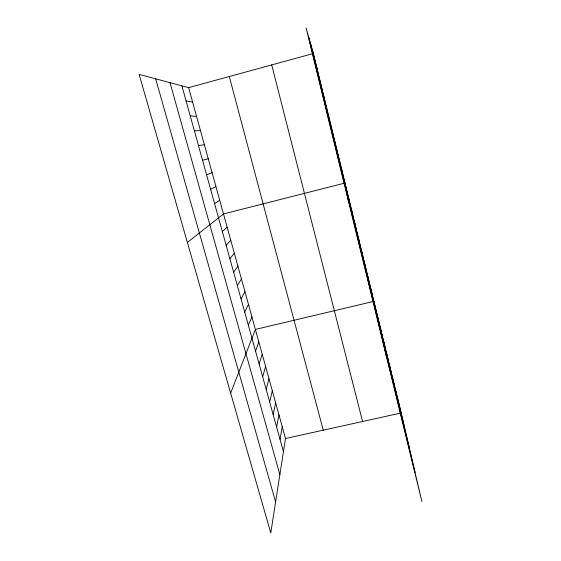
<?xml version="1.0" encoding="UTF-8"?>
<svg xmlns="http://www.w3.org/2000/svg" width="561" height="561" viewBox="0 0 561 561"><rect width="100%" height="100%" fill="white"/><g stroke="black" fill="none" stroke-linecap="round" stroke-linejoin="round"><path stroke-width="0.84" d="M188.615 87.649L285.5 438.513L270.781 532.95L139.128 74.389L188.615 87.649L313.354 53.512L306.117 28.05L421.872 501.52L401.143 412.973L313.354 53.512M280.044 439.382L282.239 426.69M276.615 427.026L278.957 414.796M273.158 414.586L275.647 402.833M269.687 402.069L272.323 390.793M266.187 389.474L268.978 378.675M262.667 376.789L265.612 366.48M259.126 364.026L262.225 354.208M255.557 351.179L258.817 341.866M230.641 393.156L255.381 329.44L373.878 301.341L386.648 357.441M248.348 325.226L251.931 316.93M244.708 312.112L248.453 304.35M241.048 298.922L244.954 291.685M237.359 285.64L241.433 278.936M233.649 272.267L237.892 266.11M229.905 258.803L234.33 253.193M226.146 245.248L230.739 240.199M222.359 231.602L227.128 227.121M187.381 242.457L223.495 213.951L344.138 183.258M214.583 203.608L219.723 200.298M210.599 189.253L215.922 186.554M206.581 174.794L212.1 172.711M202.542 160.236L208.257 158.777M285.5 438.513L401.143 412.973M198.468 145.572L204.379 144.745M194.372 130.797L200.48 130.622M190.242 115.924L196.553 116.393M186.077 100.938L192.598 102.074M327.358 111.408L327.659 112.081M323.655 96.24L324.118 97.593M319.917 80.966L320.555 83.007M316.159 65.574L316.965 68.316M155.67 78.821L275.612 501.969M170.011 82.663L279.869 474.634M181.89 85.847L283.452 451.661M229.295 76.52L323.255 430.175M271.706 64.915L362.574 421.493M312.372 50.076L404.018 425.252M310.647 43.982L409.053 446.738M308.55 36.598L415.049 472.376M395.225 388.717L397.861 400.021M398.191 400.884L400.947 412.679M392.23 376.473L394.748 387.286M386.192 351.747L388.464 361.557M389.222 364.145L391.613 374.468M383.142 339.265L385.288 348.563M380.078 326.705L382.09 335.485M376.992 314.069L378.878 322.316M370.751 288.536L372.378 295.717M367.609 275.654L369.096 282.274M364.44 262.681L365.793 268.747M361.249 249.624L362.462 255.129M358.037 236.483L359.117 241.412M354.811 223.25L355.744 227.605M351.558 209.933L352.343 213.706M348.283 196.532L348.928 199.702M344.987 183.04L348.612 201.869M341.572 169.043L341.908 170.979M338.129 154.948L338.311 156.246M334.658 140.762L334.686 141.407"/></g></svg>
